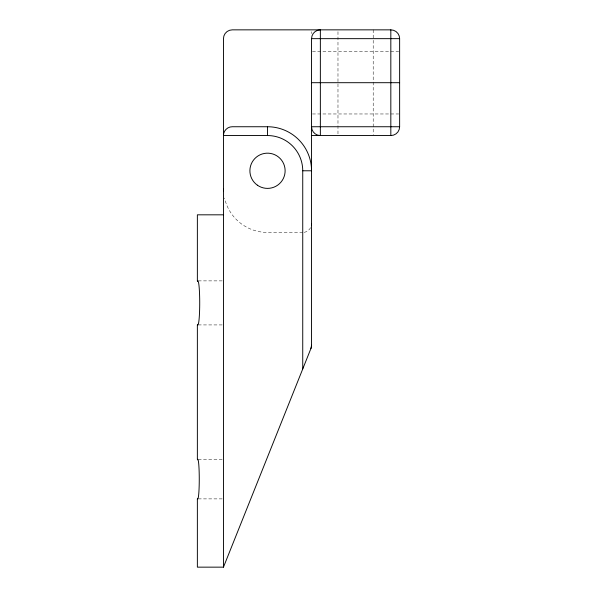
<?xml version="1.0" encoding="UTF-8"?>
<svg xmlns="http://www.w3.org/2000/svg" width="597" height="597" viewBox="0 0 597 597"><rect width="100%" height="100%" fill="white"/><g stroke="black" fill="none" stroke-linecap="round" stroke-linejoin="round"><path stroke-width="0.45" stroke-dasharray="2.98 2.24" d="M312.477 51.432L398.706 51.432M312.477 113.967L398.706 113.967M302.739 232.442L267.508 232.442A44.044 44.044 0 0 1 224.539 198.062M198.301 280.881L223.465 280.881M198.301 324.925L223.465 324.925M198.301 459.25L222.532 459.25M198.301 498.883L223.465 498.883M373.207 29.85L373.207 134.624M337.977 31.701L337.977 135.549M311.552 31.701L311.552 33.559M310.567 227.673A8.806 8.806 0 0 1 303.53 232.405"/><path stroke-width="0.9" d="M311.552 345.275L310.925 348.499M197.368 498.883L197.368 567.15L223.465 567.15L311.53 346.991M311.552 135.549L390.826 135.549A8.806 8.806 0 0 0 399.632 126.743L399.632 38.656A8.806 8.806 0 0 0 390.826 29.85L232.278 29.85A8.806 8.806 0 0 0 223.465 38.656L223.465 567.15M311.552 346.947L311.552 38.656L399.632 38.656M311.552 82.699L399.632 82.699M302.739 170.779L311.552 170.779A44.044 44.044 0 0 0 267.508 126.743L232.278 126.743C227.569 126.616 223.345 130.84 223.465 135.549L267.508 135.549A35.23 35.23 0 0 1 302.739 170.779L302.739 368.968M399.632 126.743L311.552 126.743A8.806 8.806 0 0 0 320.358 135.549L320.358 29.85A8.806 8.806 0 0 0 311.552 38.656M223.465 214.823L197.368 214.823L197.368 280.881M390.826 29.85L390.826 135.549M267.508 126.743L267.508 135.549M197.368 324.925L197.368 459.25M197.383 281.53A21.999 1.881 -90 0 1 199.711 302.903A21.999 1.881 -90 0 1 197.383 324.283M197.383 459.824A19.805 1.522 -90 0 1 199.264 479.07A19.805 1.522 -90 0 1 197.383 498.308M223.532 190.771A44.044 44.044 0 0 1 223.465 188.398M311.552 223.629A8.806 8.806 0 0 1 311.403 225.233M257.367 185.182A17.619 17.619 0 0 0 285.053 172.361A17.619 17.619 0 0 0 260.105 154.795A17.619 17.619 0 0 0 257.367 185.182"/></g></svg>
